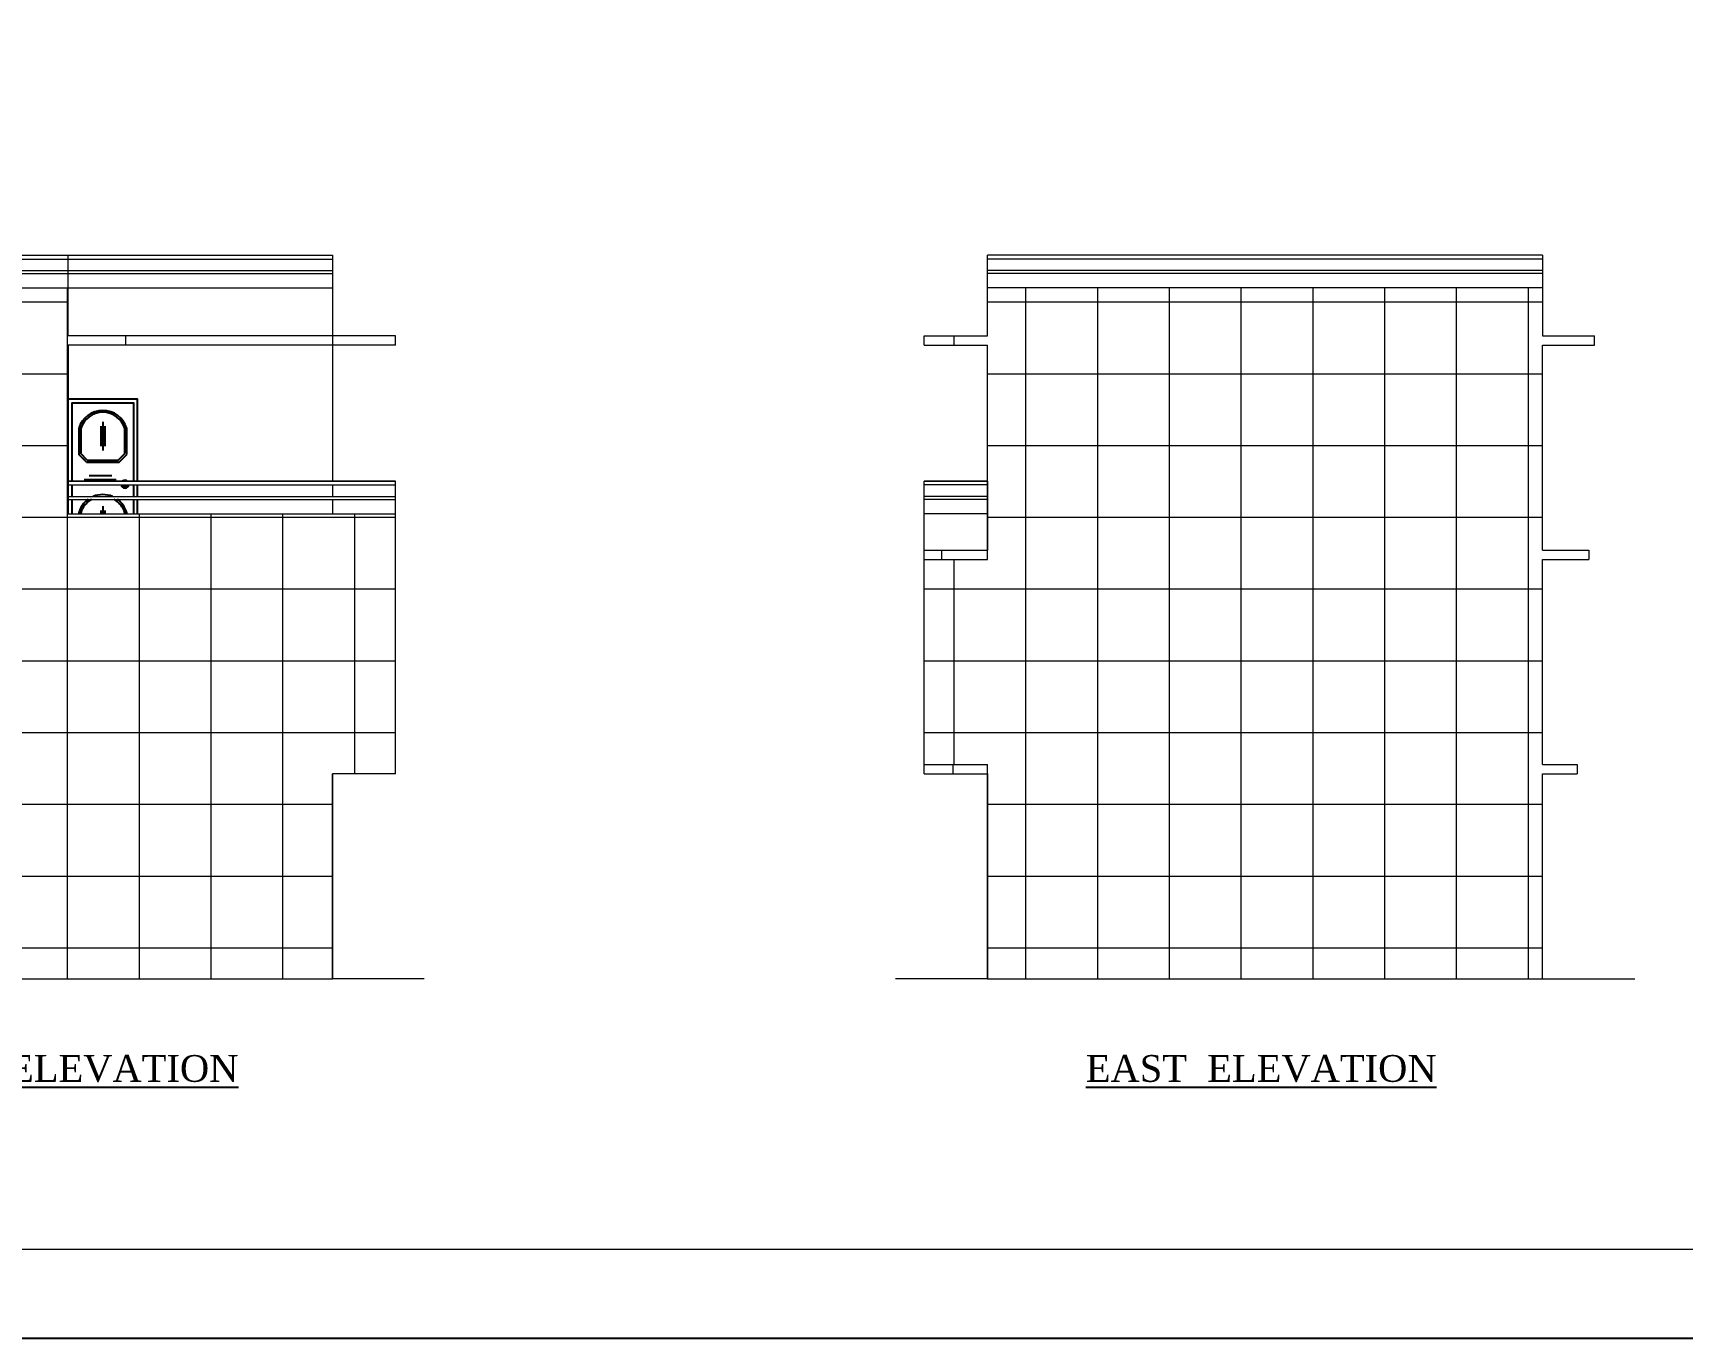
# Model space of a CAD drawing. Header units: inches. Extents: x -14619 to 1971361, y -855114 to -978.
# Drawn here: x 23325 to 24186, y -9590 to -8908 of the extents above; entities that cross this region are included whole.
import ezdxf

# ---------------------------------------------------------------- set-up
doc = ezdxf.new("R2010")
doc.units = ezdxf.units.IN
doc.header["$LTSCALE"] = 0.5
doc.header["$MEASUREMENT"] = 0
for name, color, linetype, lineweight in [('1', 7, 'Continuous', 25), ('A_hatch', 253, 'Continuous', 5), ('ELE1', 3, 'Continuous', 9), ('ELEVATION', 85, 'Continuous', 9)]:
    doc.layers.add(name, color=color, linetype=linetype, lineweight=lineweight)
doc.styles.get("Standard").update_dxf_attribs({"font": 'arial.ttf'})

msp = doc.modelspace()

# ---------------------------------------------------------------- hatches: boundary and pattern name
at = {"layer": 'ELEVATION'}
h = msp.add_hatch(dxfattribs=at)
h.set_pattern_fill('NET', color=256, scale=300, style=0)
h.set_pattern_definition([(0, (-4107.35, 213.54), (0, 37.5), []), (90, (-4107.35, 213.54), (-37.5, 2e-15), [])])
h.paths.add_polyline_path([(23343.07, -9159.59), (23343.07, -9152.09), (23343.07, -9071.59), (23373.07, -9071.59), (23373.07, -9066.59), (23343.07, -9066.59), (23343.07, -9041.59), (23204.82, -9041.59), (23204.82, -9402.59), (23481.01, -9402.59), (23481.01, -9295.59), (23514.01, -9295.59), (23514.01, -9183.59), (23514.01, -9159.59)])
h = msp.add_hatch(dxfattribs=at)
h.set_pattern_fill('NET', color=256, scale=300, style=0)
h.set_pattern_definition([(0, (-4544.26, 213.54), (0, 37.5), []), (90, (-4544.26, 213.54), (-37.5, 2e-15), [])])
h.paths.add_polyline_path([(23823.13, -9183.59), (23790.13, -9183.59), (23790.13, -9290.59), (23823.13, -9290.59), (23823.13, -9402.59), (24113.12, -9402.59), (24113.12, -9295.59), (24131.26, -9295.59), (24131.26, -9290.59), (24113.12, -9290.59), (24113.12, -9183.59), (24137.31, -9183.59), (24137.31, -9178.59), (24113.12, -9178.59), (24113.12, -9071.59), (24140.33, -9071.59), (24140.33, -9066.59), (24113.12, -9066.59), (24113.12, -9041.59), (23823.13, -9041.59), (23823.13, -9066.59), (23790.13, -9066.59), (23790.13, -9071.59), (23823.13, -9071.59)])

# ---------------------------------------------------------------- linework, layer by layer
at = {"color": 40, "ltscale": 5}
for p, q in [((23361.08, -9111.59), (23361.08, -9126.59)), ((23348.58, -9115.09), (23348.58, -9128.59)), ((23349.58, -9115.09), (23349.58, -9128.17)), ((23360.08, -9113.91), (23360.08, -9124.26)), ((23362.08, -9113.91), (23362.08, -9124.26)), ((23372.58, -9128.17), (23372.58, -9115.09)), ((23373.58, -9128.59), (23373.58, -9115.09)), ((23352.58, -9132.59), (23348.58, -9128.59)), ((23352.99, -9131.59), (23349.58, -9128.17)), ((23369.16, -9131.59), (23372.58, -9128.17)), ((23369.58, -9132.59), (23373.58, -9128.59)), ((23352.58, -9132.59), (23369.58, -9132.59)), ((23352.58, -9132.59), (23369.58, -9132.59)), ((23352.99, -9131.59), (23369.16, -9131.59)), ((23351.32, -9141.67), (23368.14, -9141.67)), ((23353.94, -9139.67), (23365.75, -9139.67)), ((23361.08, -9155.59), (23361.08, -9159.59)), ((23348.58, -9159.09), (23348.58, -9159.59)), ((23349.58, -9159.09), (23349.58, -9159.59)), ((23360.08, -9157.91), (23360.08, -9159.59)), ((23362.08, -9157.91), (23362.08, -9159.59)), ((23372.58, -9159.59), (23372.58, -9159.09)), ((23373.58, -9159.59), (23373.58, -9159.09))]:
    msp.add_line(p, q, dxfattribs=at)
for centre, radius, start, end in [((23361.08, -9118.56), 12.97, 15.53033, 164.46967), ((23361.08, -9118.62), 12.03, 17.06153, 162.93847), ((23361.08, -9162.56), 12.97, 126.16682, 164.46967), ((23361.08, -9162.62), 12.03, 118.91883, 162.93847), ((23361.08, -9162.56), 12.97, 67.3569, 112.6431), ((23361.08, -9162.62), 12.03, 17.06153, 61.08117), ((23361.08, -9162.56), 12.97, 15.53033, 53.83318)]:
    msp.add_arc(centre, radius, start, end, dxfattribs=at)
at = {"layer": '1', "color": 2, "ltscale": 5}
for points in [[(23343.07, -9142.59), (23343.07, -9099.59), (23379.07, -9099.59), (23379.07, -9142.59)], [(23345.07, -9142.59), (23345.07, -9101.59), (23377.07, -9101.59), (23377.07, -9142.59)], [(23343.07, -9150.59), (23343.07, -9144.59)], [(23345.07, -9150.59), (23345.07, -9144.59)], [(23377.07, -9144.59), (23377.07, -9150.59)], [(23379.07, -9144.59), (23379.07, -9150.59)], [(23343.07, -9159.59), (23343.07, -9152.09)], [(23345.07, -9159.59), (23345.07, -9152.09)], [(23377.07, -9152.09), (23377.07, -9159.59)], [(23379.07, -9152.09), (23379.07, -9159.59)]]:
    msp.add_lwpolyline(points, dxfattribs=at)
at = {"layer": '1', "color": 21, "ltscale": 5}
for radius, start, end in [(2.07, 191.27675, 348.72325), (2.07, 50.38707, 129.61293), (1.19, 199.97716, 340.02284)]:
    msp.add_arc((23372.69, -9144.18), radius, start, end, dxfattribs=at)
at = {"layer": 'A_hatch', "color": 11, "ltscale": 5}
for p, q in [((23191.02, -9024.59), (23481.01, -9024.59)), ((23191.02, -9026.59), (23481.01, -9026.59)), ((24113.12, -9024.59), (23823.13, -9024.59)), ((24113.12, -9026.59), (23823.13, -9026.59)), ((23191.02, -9032.59), (23481.01, -9032.59)), ((23191.02, -9034.09), (23481.01, -9034.09)), ((24113.12, -9032.59), (23823.13, -9032.59)), ((24113.12, -9034.09), (23823.13, -9034.09)), ((23191.02, -9041.59), (23481.01, -9041.59)), ((24113.12, -9041.59), (23823.13, -9041.59)), ((23343.07, -9142.59), (23514.01, -9142.59)), ((23343.07, -9144.59), (23514.01, -9144.59)), ((23823.13, -9142.59), (23790.13, -9142.59)), ((23823.13, -9144.59), (23790.13, -9144.59)), ((23343.07, -9150.59), (23514.01, -9150.59)), ((23343.07, -9152.09), (23514.01, -9152.09)), ((23823.13, -9150.59), (23790.13, -9150.59)), ((23823.13, -9152.09), (23790.13, -9152.09)), ((23343.07, -9159.59), (23514.01, -9159.59)), ((23823.13, -9159.59), (23790.13, -9159.59))]:
    msp.add_line(p, q, dxfattribs=at)
at = {"layer": 'Defpoints'}
msp.add_lwpolyline([(24884.14, -7342.34), (21706.54, -7342.34), (21706.54, -9590.31), (24884.14, -9590.31)], close=True, dxfattribs=at)
at = {"layer": 'ELE1'}
msp.add_lwpolyline([(21752.86, -7388.66), (24837.82, -7388.66), (24837.82, -9543.99), (21752.86, -9543.99)], close=True, dxfattribs=at)
at = {"layer": 'ELEVATION'}
for p, q in [((23343.07, -9066.59), (23343.07, -9024.59)), ((23481.01, -9024.59), (23481.01, -9142.59)), ((23823.13, -9066.59), (23823.13, -9024.59)), ((24113.12, -9024.59), (24113.12, -9066.59)), ((23514.01, -9066.59), (23343.07, -9066.59)), ((23373.07, -9071.59), (23373.07, -9066.59)), ((23514.01, -9071.59), (23514.01, -9066.59)), ((23790.13, -9071.59), (23790.13, -9066.59)), ((23790.13, -9066.59), (23823.13, -9066.59)), ((24113.12, -9066.59), (24140.33, -9066.59)), ((24140.33, -9071.59), (24140.33, -9066.59)), ((23514.01, -9071.59), (23343.07, -9071.59)), ((23343.07, -9071.59), (23343.07, -9159.59)), ((23790.13, -9071.59), (23823.13, -9071.59)), ((23823.13, -9183.59), (23823.13, -9071.59)), ((24113.12, -9178.59), (24113.12, -9071.59)), ((24113.12, -9071.59), (24140.33, -9071.59)), ((23514.01, -9142.59), (23343.07, -9142.59)), ((23514.01, -9142.59), (23343.07, -9142.59)), ((23481.01, -9144.59), (23481.01, -9150.59)), ((23514.01, -9183.59), (23514.01, -9142.59)), ((23790.13, -9183.59), (23790.13, -9142.59)), ((23790.13, -9142.59), (23823.13, -9142.59)), ((23790.13, -9142.59), (23823.13, -9142.59)), ((23823.13, -9142.59), (23823.13, -9178.59)), ((23481.01, -9152.09), (23481.01, -9159.59)), ((23790.13, -9178.59), (23823.13, -9178.59)), ((23799.13, -9178.59), (23799.13, -9183.59)), ((24113.12, -9178.59), (24137.31, -9178.59)), ((24137.31, -9178.59), (24137.31, -9183.59)), ((23514.01, -9295.59), (23514.01, -9183.59)), ((23790.13, -9295.59), (23790.13, -9183.59)), ((23790.13, -9183.59), (23823.13, -9183.59)), ((24113.12, -9290.59), (24113.12, -9183.59)), ((24113.12, -9183.59), (24137.31, -9183.59)), ((23514.01, -9295.59), (23514.01, -9254.59)), ((23790.13, -9290.59), (23823.13, -9290.59)), ((23805.13, -9290.59), (23805.13, -9295.59)), ((23823.13, -9402.59), (23823.13, -9290.59)), ((24113.12, -9290.59), (24131.26, -9290.59)), ((24131.26, -9290.59), (24131.26, -9295.59)), ((23481.01, -9295.59), (23481.01, -9402.59)), ((23514.01, -9295.59), (23481.01, -9295.59)), ((23481.01, -9402.59), (23481.01, -9295.59)), ((23481.01, -9402.59), (23481.01, -9295.59)), ((23790.13, -9295.59), (23823.13, -9295.59)), ((23823.13, -9295.59), (23823.13, -9402.59)), ((23823.13, -9402.59), (23823.13, -9295.59)), ((24113.12, -9295.59), (24131.26, -9295.59)), ((24113.12, -9402.59), (24113.12, -9295.59)), ((23191.02, -9402.59), (23481.01, -9402.59)), ((23529.01, -9402.59), (23481.01, -9402.59)), ((23823.13, -9402.59), (23775.13, -9402.59)), ((23823.13, -9402.59), (24161.33, -9402.59))]:
    msp.add_line(p, q, dxfattribs=at)

# ---------------------------------------------------------------- texts
at = {"char_height": 14, "attachment_point": 2}
for s, insert in [('{\\fTimes New Roman|b0|i0|c0|p18;\\LWEST  ELEVATION}', (23337.98, -9442.45)), ('{\\fTimes New Roman|b0|i0|c0|p18;\\LEAST  ELEVATION}', (23966.16, -9442.45))]:
    msp.add_mtext_dynamic_manual_height_columns(s, width=359.7895, gutter_width=50, heights=[0], dxfattribs=dict(at, insert=insert))

doc.saveas('drawing.dxf')
